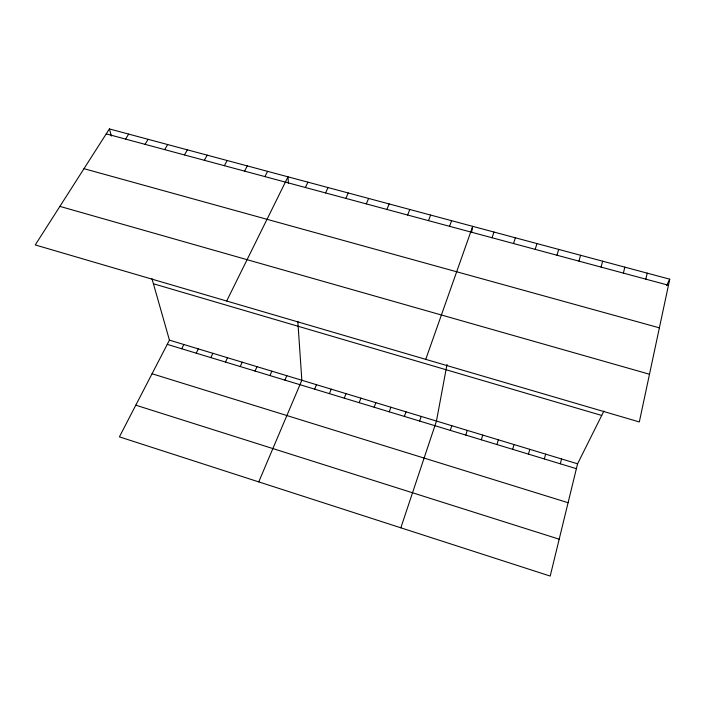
<?xml version="1.0" encoding="UTF-8"?>
<svg xmlns="http://www.w3.org/2000/svg" width="705" height="705" viewBox="0 0 705 705"><rect width="100%" height="100%" fill="white"/><g stroke="black" fill="none" stroke-linecap="round" stroke-linejoin="round"><path stroke-width="1.06" d="M447.005 364.45L436.465 421.052L400.837 527.807M471.548 232.553L472.702 226.349L425.741 359.356M669.75 279.189L639.32 421.942L35.25 244.935L109.39 128.927L669.75 279.189L666.56 285.578M645.833 279.154L647.208 273.143M623.379 273.108L624.833 267.142M603.921 411.033L577.571 463.811L550.2 576.073L119.409 436.862L169.447 340.145L151.954 278.634M560.325 463.811L561.559 458.955M601.083 267.107L602.625 261.194M544.357 458.955L545.635 454.135M528.477 454.135L529.79 449.332M578.955 261.15L580.576 255.28M512.676 449.332L514.033 444.555M556.994 255.236L558.686 249.411M496.954 444.555L498.356 439.805M481.321 439.805L482.758 435.082M535.183 249.367L536.954 243.577M465.776 435.082L467.248 430.385M513.54 243.533L515.381 237.796M450.301 430.376L451.817 425.705M492.046 237.752L493.967 232.051M419.607 421.052L421.193 416.426M404.379 416.426L406.01 411.826M389.231 411.817L390.896 407.243M449.526 226.305L451.597 220.691M374.161 407.243L375.862 402.687M428.49 220.639L430.632 215.069M359.171 402.687L360.907 398.158M344.251 398.149L346.023 393.654M407.605 215.025L409.817 209.491M329.411 393.646L331.218 389.169M314.65 389.151L316.492 384.701M386.878 209.438L389.16 203.948M258.744 481.885L301.837 380.259L297.827 321.365M366.283 203.895L368.636 198.44M284.908 380.118L286.82 375.712M269.936 375.571L271.883 371.183M345.847 198.396L348.261 192.985M255.034 371.041L257.017 366.679M325.543 192.932L328.028 187.556M240.211 366.538L242.229 362.203M225.477 362.062L227.521 357.743M305.388 187.504L307.944 182.163M210.804 357.602L212.892 353.311M226.675 301.026L287.993 176.814L288.424 183.247M196.219 353.17L198.334 348.904M181.705 348.755L183.855 344.516M264.895 176.602L267.574 171.341M244.564 171.13L247.314 165.913M224.384 165.693L227.186 160.511M204.335 160.299L207.208 155.153M184.437 154.941L187.371 149.839M164.679 149.619L167.667 144.551M145.054 144.34L148.103 139.308M125.569 139.096L128.68 134.1M106.217 133.879L668.463 285.243M83.983 168.68L659.378 327.834M59.89 206.389L649.49 374.232M153.408 283.754L601.717 415.457M169.447 340.145L577.571 463.811M167.261 344.366L576.382 468.684M152.06 373.756L568.089 502.709M135.801 405.181L559.197 539.193M109.39 128.927L111.416 136.056"/></g></svg>
